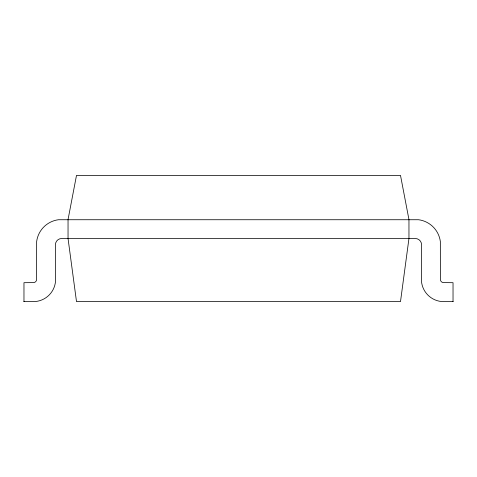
<?xml version="1.0" encoding="UTF-8"?>
<svg xmlns="http://www.w3.org/2000/svg" width="477" height="477" viewBox="0 0 477 477"><rect width="100%" height="100%" fill="white"/><g stroke="black" fill="none" stroke-linecap="round" stroke-linejoin="round"><path stroke-width="0.72" d="M23.85 301.631L33.318 301.631A22.294 22.294 0 0 0 55.415 276.38L55.415 244.814A6.314 6.314 0 0 1 61.73 238.5L415.27 238.5A6.314 6.314 0 0 1 421.585 244.814L421.585 276.38A22.294 22.294 0 0 0 443.682 301.631L453.15 301.631M453.031 301.631L453.031 282.694L443.211 282.611A3.303 3.303 0 0 1 440.372 279.367L440.349 241.511A25.293 25.293 0 0 0 418.573 219.736L58.427 219.736A25.293 25.293 0 0 0 36.651 241.511L36.628 279.367A3.303 3.303 0 0 1 33.789 282.611L23.969 282.694L23.969 301.631M408.956 238.5L400.495 301.631L76.505 301.631L68.044 238.5L68.044 219.563L76.505 175.369L400.495 175.369L408.956 219.563L408.956 238.5"/></g></svg>
